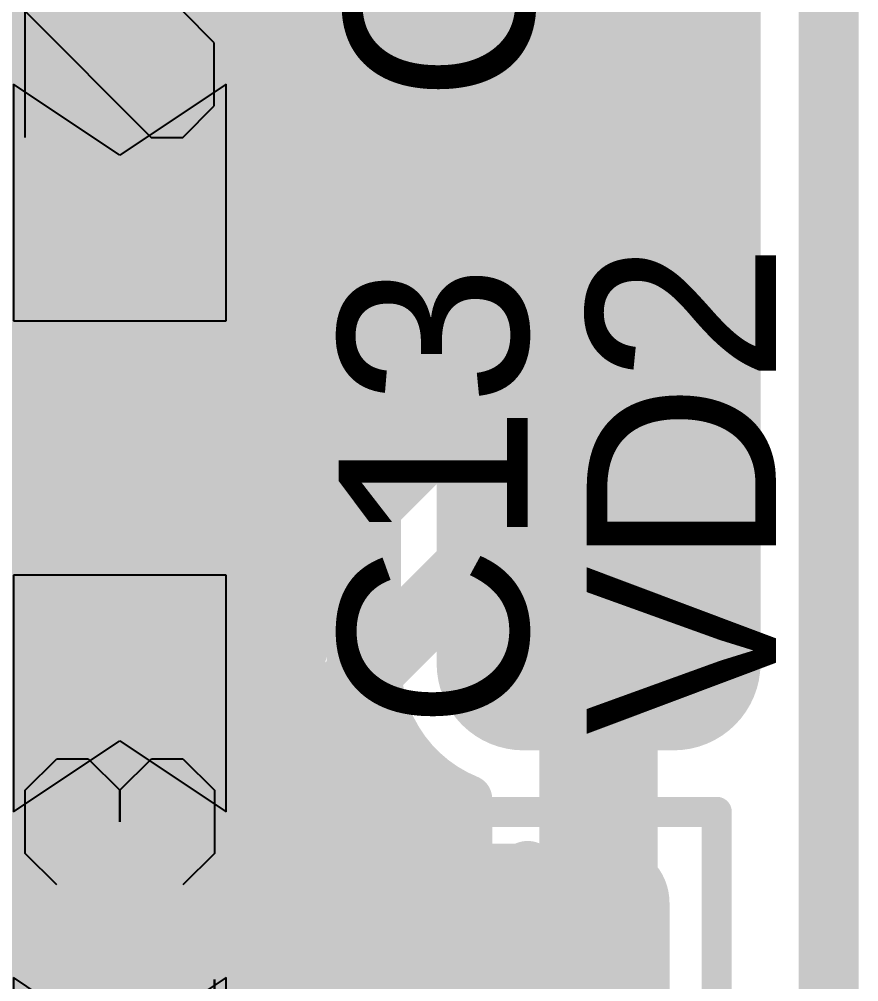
# Model space of a CAD drawing. Header units: millimetres. Extents: x 102.9 to 127.1, y 44.5 to 70.5.
# Drawn here: x 123.55 to 127.1, y 51.232 to 55.3 of the extents above; entities that cross this region are included whole.
import ezdxf

# ---------------------------------------------------------------- set-up
doc = ezdxf.new("R2010")
doc.units = ezdxf.units.MM
for name, color, linetype in [('BottomLayer', 5, 'Continuous'), ('BottomOverlay', 54, 'Continuous'), ('BottomPaste', 16, 'Continuous'), ('BottomSolder', 6, 'Continuous'), ('KeepOutLayer', 6, 'Continuous'), ('Mechanical3', 76, 'Continuous'), ('TopLayer', 1, 'Continuous'), ('TopOverlay', 2, 'Continuous'), ('TopPaste', 8, 'Continuous'), ('TopSolder', 216, 'Continuous')]:
    doc.layers.add(name, color=color, linetype=linetype)

# ---------------------------------------------------------------- blocks, each defined once
blk = doc.blocks.new('3034_TR_B_12')
at = {"layer": 'BottomLayer', "const_width": 0.3175}
for points in [[(-11.47625086, 2.1225002, 1), (-11.15875086, 2.1225002, 1)], [(-10.84125086, 2.1225002, 1), (-10.52375086, 2.1225002, 1)]]:
    blk.add_lwpolyline(points, format="xyb", close=True, dxfattribs=at)
at = {"layer": 'BottomLayer'}
for points in [[(-11.31750086, -2.6399998), (-10.68250086, -2.6399998), (-11.31750086, 2.4400002), (-10.68250086, 2.4400002)], [(-11.63500086, -2.3224998), (-10.36500086, -2.3224998), (-11.63500086, 2.1225002), (-10.36500086, 2.1225002)]]:
    blk.add_solid(points, dxfattribs=at)
at = {"layer": 'BottomOverlay'}
for points, const_width in [([(10.00000032, -0.0999998, 1), (-10.00000032, -0.0999998, 1)], 0.1999996), ([(-10.76350146, 2.99999908, 1), (-10.63650146, 2.99999908, 1)], 0.127), ([(-10.05000022, -0.0999998, 1), (-9.950000419999999, -0.0999998, 1)], 0.0999998)]:
    blk.add_lwpolyline(points, format="xyb", close=True, dxfattribs=dict(at, const_width=const_width))
at = {"layer": 'BottomOverlay', "const_width": 0.254}
blk.add_lwpolyline([(-10.70000146, 5.00000016), (-10.70000146, 2.99999908)], dxfattribs=at)
at = {"layer": 'BottomPaste', "const_width": 0.3175}
for points in [[(-11.47625086, 2.1225002, 1), (-11.15875086, 2.1225002, 1)], [(-10.84125086, 2.1225002, 1), (-10.52375086, 2.1225002, 1)]]:
    blk.add_lwpolyline(points, format="xyb", close=True, dxfattribs=at)
at = {"layer": 'BottomPaste'}
for points in [[(-11.31750086, -2.6399998), (-10.68250086, -2.6399998), (-11.31750086, 2.4400002), (-10.68250086, 2.4400002)], [(-11.63500086, -2.3224998), (-10.36500086, -2.3224998), (-11.63500086, 2.1225002), (-10.36500086, 2.1225002)]]:
    blk.add_solid(points, dxfattribs=at)
at = {"layer": 'BottomSolder', "const_width": 0.3674999}
for points in [[(-11.50124954, 2.1225002, 1), (-11.13375218, 2.1225002, 1)], [(-10.86624954, 2.1225002, 1), (-10.49875218, 2.1225002, 1)]]:
    blk.add_lwpolyline(points, format="xyb", close=True, dxfattribs=at)
at = {"layer": 'BottomSolder'}
for points in [[(-11.31750086, -2.6899997), (-10.68250086, -2.6899997), (-11.31750086, 2.4900001), (-10.68250086, 2.4900001)], [(-11.68500076, -2.3224998), (-10.31500096, -2.3224998), (-11.68500076, 2.1225002), (-10.31500096, 2.1225002)]]:
    blk.add_solid(points, dxfattribs=at)
blk = doc.blocks.new('SOD323_14')
at = {"layer": 'TopLayer', "const_width": 0.1999996}
for points in [[(-1.3159994, 0.2499995, 1), (-1.1159998, 0.2499995, 1)], [(-0.9160001999999999, 0.2499995, 1), (-0.7160005999999999, 0.2499995, 1)], [(0.7160005999999999, 0.2499995, 1), (0.9160001999999999, 0.2499995, 1)], [(1.1159998, 0.2499995, 1), (1.3159994, 0.2499995, 1)], [(-1.3159994, -0.2499995, 1), (-1.1159998, -0.2499995, 1)], [(-0.9160001999999999, -0.2499995, 1), (-0.7160005999999999, -0.2499995, 1)], [(0.7160005999999999, -0.2499995, 1), (0.9160001999999999, -0.2499995, 1)], [(1.1159998, -0.2499995, 1), (1.3159994, -0.2499995, 1)]]:
    blk.add_lwpolyline(points, format="xyb", close=True, dxfattribs=at)
at = {"layer": 'TopLayer'}
for points in [[(-1.2159996, -0.4499991), (-0.8160004, -0.4499991), (-1.2159996, 0.4499991), (-0.8160004, 0.4499991)], [(0.8160004, -0.4499991), (1.2159996, -0.4499991), (0.8160004, 0.4499991), (1.2159996, 0.4499991)], [(-1.4159992, -0.2499995), (-0.6160007999999999, -0.2499995), (-1.4159992, 0.2499995), (-0.6160007999999999, 0.2499995)], [(0.6160007999999999, -0.2499995), (1.4159992, -0.2499995), (0.6160007999999999, 0.2499995), (1.4159992, 0.2499995)]]:
    blk.add_solid(points, dxfattribs=at)
at = {"layer": 'TopOverlay', "const_width": 0.127}
for points in [[(-1.59999934, -0.7000011399999999), (-1.59999934, 0.7000011399999999)], [(-0.8000009399999999, 0.7000011399999999), (-1.59999934, 0.7000011399999999)], [(1.49999954, 0.7000011399999999), (0.5999987999999999, 0.7000011399999999)], [(1.59999934, 0.5999987999999999), (1.49999954, 0.7000011399999999)], [(1.59999934, -0.5999987999999999), (1.59999934, 0.5999987999999999)], [(1.49999954, -0.7000011399999999), (1.59999934, -0.5999987999999999)], [(-0.8000009399999999, -0.7000011399999999), (-1.59999934, -0.7000011399999999)], [(1.49999954, -0.7000011399999999), (0.5999987999999999, -0.7000011399999999)]]:
    blk.add_lwpolyline(points, dxfattribs=at)
at = {"layer": 'TopOverlay', "const_width": 0.0635}
for points in [[(-1.63174934, 0.7000011399999999, 1), (-1.56824934, 0.7000011399999999, 1)], [(-1.63174934, 0.7000011399999999, 1), (-1.56824934, 0.7000011399999999, 1)], [(-0.8317509399999999, 0.7000011399999999, 1), (-0.76825094, 0.7000011399999999, 1)], [(0.5682488, 0.7000011399999999, 1), (0.6317487999999999, 0.7000011399999999, 1)], [(1.46824954, 0.7000011399999999, 1), (1.53174954, 0.7000011399999999, 1)], [(1.46824954, 0.7000011399999999, 1), (1.53174954, 0.7000011399999999, 1)], [(1.56824934, 0.5999987999999999, 1), (1.63174934, 0.5999987999999999, 1)], [(1.56824934, 0.5999987999999999, 1), (1.63174934, 0.5999987999999999, 1)], [(1.56824934, -0.5999987999999999, 1), (1.63174934, -0.5999987999999999, 1)], [(1.56824934, -0.5999987999999999, 1), (1.63174934, -0.5999987999999999, 1)], [(-1.63174934, -0.7000011399999999, 1), (-1.56824934, -0.7000011399999999, 1)], [(-1.63174934, -0.7000011399999999, 1), (-1.56824934, -0.7000011399999999, 1)], [(-0.8317509399999999, -0.7000011399999999, 1), (-0.76825094, -0.7000011399999999, 1)], [(0.5682488, -0.7000011399999999, 1), (0.6317487999999999, -0.7000011399999999, 1)], [(1.46824954, -0.7000011399999999, 1), (1.53174954, -0.7000011399999999, 1)], [(1.46824954, -0.7000011399999999, 1), (1.53174954, -0.7000011399999999, 1)]]:
    blk.add_lwpolyline(points, format="xyb", close=True, dxfattribs=at)
at = {"layer": 'TopOverlay'}
blk.add_solid([(1.74999142, -0.73700894), (2.00399142, -0.73700894), (1.74999142, 0.72498966), (2.00399142, 0.72498966)], dxfattribs=at)
at = {"layer": 'TopPaste', "const_width": 0.1999996}
for points in [[(-1.3159994, 0.2499995, 1), (-1.1159998, 0.2499995, 1)], [(-0.9160001999999999, 0.2499995, 1), (-0.7160005999999999, 0.2499995, 1)], [(0.7160005999999999, 0.2499995, 1), (0.9160001999999999, 0.2499995, 1)], [(1.1159998, 0.2499995, 1), (1.3159994, 0.2499995, 1)], [(-1.3159994, -0.2499995, 1), (-1.1159998, -0.2499995, 1)], [(-0.9160001999999999, -0.2499995, 1), (-0.7160005999999999, -0.2499995, 1)], [(0.7160005999999999, -0.2499995, 1), (0.9160001999999999, -0.2499995, 1)], [(1.1159998, -0.2499995, 1), (1.3159994, -0.2499995, 1)]]:
    blk.add_lwpolyline(points, format="xyb", close=True, dxfattribs=at)
at = {"layer": 'TopPaste'}
for points in [[(-1.2159996, -0.4499991), (-0.8160004, -0.4499991), (-1.2159996, 0.4499991), (-0.8160004, 0.4499991)], [(0.8160004, -0.4499991), (1.2159996, -0.4499991), (0.8160004, 0.4499991), (1.2159996, 0.4499991)], [(-1.4159992, -0.2499995), (-0.6160007999999999, -0.2499995), (-1.4159992, 0.2499995), (-0.6160007999999999, 0.2499995)], [(0.6160007999999999, -0.2499995), (1.4159992, -0.2499995), (0.6160007999999999, 0.2499995), (1.4159992, 0.2499995)]]:
    blk.add_solid(points, dxfattribs=at)
at = {"layer": 'TopSolder', "const_width": 0.2499995}
for points in [[(-1.34099808, 0.2499995, 1), (-1.09100112, 0.2499995, 1)], [(-0.94099888, 0.2499995, 1), (-0.69100192, 0.2499995, 1)], [(0.69100192, 0.2499995, 1), (0.94099888, 0.2499995, 1)], [(1.09100112, 0.2499995, 1), (1.34099808, 0.2499995, 1)], [(-1.34099808, -0.2499995, 1), (-1.09100112, -0.2499995, 1)], [(-0.94099888, -0.2499995, 1), (-0.69100192, -0.2499995, 1)], [(0.69100192, -0.2499995, 1), (0.94099888, -0.2499995, 1)], [(1.09100112, -0.2499995, 1), (1.34099808, -0.2499995, 1)]]:
    blk.add_lwpolyline(points, format="xyb", close=True, dxfattribs=at)
at = {"layer": 'TopSolder'}
for points in [[(-1.2159996, -0.499999), (-0.8160004, -0.499999), (-1.2159996, 0.499999), (-0.8160004, 0.499999)], [(0.8160004, -0.499999), (1.2159996, -0.499999), (0.8160004, 0.499999), (1.2159996, 0.499999)], [(-1.4659991, -0.2499995), (-0.5660009, -0.2499995), (-1.4659991, 0.2499995), (-0.5660009, 0.2499995)], [(0.5660009, -0.2499995), (1.4659991, -0.2499995), (0.5660009, 0.2499995), (1.4659991, 0.2499995)]]:
    blk.add_solid(points, dxfattribs=at)
blk = doc.blocks.new('CC0603_33')
at = {"layer": 'Mechanical3'}
for p, q in [((-1.29170938, 0.39974266), (-1.42500096, 0.2664536199999999)), ((-1.02512876, 0.39974266), (-1.29170938, 0.39974266)), ((-0.8918397199999999, 0.2664536199999999), (-1.02512876, 0.39974266)), ((-0.4919675199999999, 0.39974266), (-0.6252591, 0.2664536199999999)), ((-0.4919675199999999, -0.3999992), (-0.4919675199999999, 0.39974266)), ((0.04119372, 0.2664536199999999), (0.1744853, 0.39974266)), ((0.1744853, 0.39974266), (0.4410659199999999, 0.39974266)), ((0.4410659199999999, 0.39974266), (0.57435496, 0.2664536199999999)), ((-1.42500096, 0.2664536199999999), (-1.42500096, -0.26670762)), ((0.57435496, 0.2664536199999999), (0.57435496, 0.13316204)), ((0.57435496, 0.13316204), (0.4410659199999999, -0.000127)), ((0.4410659199999999, -0.000127), (0.30777434, -0.000127)), ((0.30777434, -0.000127), (0.4410659199999999, -0.000127)), ((0.4410659199999999, -0.000127), (0.57435496, -0.13341858)), ((0.57435496, -0.13341858), (0.57435496, -0.26670762)), ((-1.42500096, -0.26670762), (-1.29170938, -0.3999992)), ((-1.02512876, -0.3999992), (-0.8918397199999999, -0.26670762)), ((0.1744853, -0.3999992), (0.04119372, -0.26670762)), ((0.57435496, -0.26670762), (0.4410659199999999, -0.3999992)), ((-1.29170938, -0.3999992), (-1.02512876, -0.3999992)), ((-0.6252591, -0.3999992), (-0.35867848, -0.3999992)), ((-0.35867848, -0.3999992), (-0.4919675199999999, -0.3999992)), ((0.4410659199999999, -0.3999992), (0.1744853, -0.3999992))]:
    blk.add_line(p, q, dxfattribs=at)
at = {"layer": 'TopLayer'}
for points in [[(-1.34999984, -0.4499991), (-0.35000184, -0.4499991), (-1.34999984, 0.4499991), (-0.35000184, 0.4499991)], [(1.3499973, 0.4499991), (0.3499993, 0.4499991), (1.3499973, -0.4499991), (0.3499993, -0.4499991)]]:
    blk.add_solid(points, dxfattribs=at)
at = {"layer": 'TopOverlay', "const_width": 0.17800066}
for points in [[(-1.5329408, -0.64693038, -0.2011811506940103), (-1.5318105, 0.6496304)], [(1.53360882, 0.6496304, -0.2011811506940102), (1.53473912, -0.64693038)]]:
    blk.add_lwpolyline(points, format="xyb", dxfattribs=at)
at = {"layer": 'TopOverlay', "const_width": 0.08899906}
for points in [[(-1.5763113, 0.6496304, 1), (-1.4873097, 0.6496304, 1)], [(-1.56950156, 0.65000124, 1), (-1.48049996, 0.65000124, 1)], [(1.48049742, 0.65000124, 1), (1.56949902, 0.65000124, 1)], [(1.48910802, 0.6496304, 1), (1.57810962, 0.6496304, 1)], [(-1.5774416, -0.64693038, 1), (-1.48844, -0.64693038, 1)], [(-1.56760164, -0.6476999999999999, 1), (-1.47860004, -0.6476999999999999, 1)], [(1.48039836, -0.6476999999999999, 1), (1.56939996, -0.6476999999999999, 1)], [(1.49023832, -0.64693038, 1), (1.57923992, -0.64693038, 1)]]:
    blk.add_lwpolyline(points, format="xyb", close=True, dxfattribs=at)
at = {"layer": 'TopOverlay', "const_width": 0.17800066}
for points in [[(-1.52500076, 0.65000124), (1.52499822, 0.65000124)], [(-1.52310084, -0.6476999999999999), (1.52489916, -0.6476999999999999)]]:
    blk.add_lwpolyline(points, dxfattribs=at)
at = {"layer": 'TopPaste'}
for p, q in [((-1.34999984, 0.4499991), (-1.34999984, -0.4499991)), ((-0.35000184, 0.4499991), (-1.34999984, 0.4499991)), ((-0.65000124, 0), (-0.35000184, 0.4499991)), ((1.3499973, 0.4499991), (0.3499993, 0.4499991)), ((0.3499993, 0.4499991), (0.6499986999999999, 0)), ((1.3499973, -0.4499991), (1.3499973, 0.4499991)), ((-0.35000184, -0.4499991), (-0.65000124, 0)), ((0.6499986999999999, 0), (0.3499993, -0.4499991)), ((-1.34999984, -0.4499991), (-0.35000184, -0.4499991)), ((0.3499993, -0.4499991), (1.3499973, -0.4499991))]:
    blk.add_line(p, q, dxfattribs=at)
at = {"layer": 'TopSolder'}
for points in [[(-1.39999974, -0.499999), (-0.30000194, -0.499999), (-1.39999974, 0.499999), (-0.30000194, 0.499999)], [(1.3999972, 0.499999), (0.2999994, 0.499999), (1.3999972, -0.499999), (0.2999994, -0.499999)]]:
    blk.add_solid(points, dxfattribs=at)
blk = doc.blocks.new('CC0603_34')
at = {"layer": 'Mechanical3'}
for p, q in [((-1.29170938, 0.39974266), (-1.42500096, 0.2664536199999999)), ((-1.02512876, 0.39974266), (-1.29170938, 0.39974266)), ((-0.8918397199999999, 0.2664536199999999), (-1.02512876, 0.39974266)), ((-0.4919675199999999, 0.39974266), (-0.6252591, 0.2664536199999999)), ((-0.4919675199999999, -0.3999992), (-0.4919675199999999, 0.39974266)), ((0.1744853, 0.39974266), (0.04119372, 0.2664536199999999)), ((0.4410659199999999, 0.39974266), (0.1744853, 0.39974266)), ((0.57435496, 0.2664536199999999), (0.4410659199999999, 0.39974266)), ((-1.42500096, 0.2664536199999999), (-1.42500096, -0.26670762)), ((0.57435496, 0.13316204), (0.57435496, 0.2664536199999999)), ((0.04119372, -0.3999992), (0.57435496, 0.13316204)), ((-1.42500096, -0.26670762), (-1.29170938, -0.3999992)), ((-1.02512876, -0.3999992), (-0.8918397199999999, -0.26670762)), ((-1.29170938, -0.3999992), (-1.02512876, -0.3999992)), ((-0.6252591, -0.3999992), (-0.35867848, -0.3999992)), ((-0.35867848, -0.3999992), (-0.4919675199999999, -0.3999992)), ((0.57435496, -0.3999992), (0.04119372, -0.3999992))]:
    blk.add_line(p, q, dxfattribs=at)
at = {"layer": 'TopLayer'}
for points in [[(-1.34999984, -0.4499991), (-0.35000184, -0.4499991), (-1.34999984, 0.4499991), (-0.35000184, 0.4499991)], [(1.3499973, 0.4499991), (0.3499993, 0.4499991), (1.3499973, -0.4499991), (0.3499993, -0.4499991)]]:
    blk.add_solid(points, dxfattribs=at)
at = {"layer": 'TopOverlay', "const_width": 0.17800066}
for points in [[(-1.5329408, -0.64693038, -0.2011811506940102), (-1.5318105, 0.6496304)], [(1.53360882, 0.6496304, -0.2011811506940102), (1.53473912, -0.64693038)]]:
    blk.add_lwpolyline(points, format="xyb", dxfattribs=at)
at = {"layer": 'TopOverlay', "const_width": 0.08899906}
for points in [[(-1.5763113, 0.6496304, 1), (-1.4873097, 0.6496304, 1)], [(-1.56950156, 0.65000124, 1), (-1.48049996, 0.65000124, 1)], [(1.48049742, 0.65000124, 1), (1.56949902, 0.65000124, 1)], [(1.48910802, 0.6496304, 1), (1.57810962, 0.6496304, 1)], [(-1.5774416, -0.64693038, 1), (-1.48844, -0.64693038, 1)], [(-1.56760164, -0.6476999999999999, 1), (-1.47860004, -0.6476999999999999, 1)], [(1.48039836, -0.6476999999999999, 1), (1.56939996, -0.6476999999999999, 1)], [(1.49023832, -0.64693038, 1), (1.57923992, -0.64693038, 1)]]:
    blk.add_lwpolyline(points, format="xyb", close=True, dxfattribs=at)
at = {"layer": 'TopOverlay', "const_width": 0.17800066}
for points in [[(1.52499822, 0.65000124), (-1.52500076, 0.65000124)], [(1.52489916, -0.6476999999999999), (-1.52310084, -0.6476999999999999)]]:
    blk.add_lwpolyline(points, dxfattribs=at)
at = {"layer": 'TopPaste'}
for p, q in [((-1.34999984, 0.4499991), (-1.34999984, -0.4499991)), ((-0.35000184, 0.4499991), (-1.34999984, 0.4499991)), ((-0.65000124, 0), (-0.35000184, 0.4499991)), ((1.3499973, 0.4499991), (0.3499993, 0.4499991)), ((0.3499993, 0.4499991), (0.6499986999999999, 0)), ((1.3499973, -0.4499991), (1.3499973, 0.4499991)), ((-0.35000184, -0.4499991), (-0.65000124, 0)), ((0.6499986999999999, 0), (0.3499993, -0.4499991)), ((-1.34999984, -0.4499991), (-0.35000184, -0.4499991)), ((0.3499993, -0.4499991), (1.3499973, -0.4499991))]:
    blk.add_line(p, q, dxfattribs=at)
at = {"layer": 'TopSolder'}
for points in [[(-1.39999974, -0.499999), (-0.30000194, -0.499999), (-1.39999974, 0.499999), (-0.30000194, 0.499999)], [(1.3999972, 0.499999), (0.2999994, 0.499999), (1.3999972, -0.499999), (0.2999994, -0.499999)]]:
    blk.add_solid(points, dxfattribs=at)

msp = doc.modelspace()

# ---------------------------------------------------------------- linework, layer by layer
at = {"layer": 'BottomLayer'}
for points, const_width in [([(124.54999982, 49.84999936), (124.54999982, 57.34068288)], 0.1999996), ([(124.94999902, 49.84999936), (124.94999902, 57.34068288)], 0.1999996), ([(124.15000062, 50.2500011), (124.15000062, 57.17499867999999)], 0.1999996), ([(125.0650026, 52.57749962), (125.0650026, 57.02249962)], 0.1999996), ([(123.75000142, 50.46420945999999), (123.75000142, 57.00931447999999)], 0.1999996), ([(124.94999902, 55.3998892), (125.0650026, 55.3998892)], 0.1999996), ([(124.94999902, 55.19988959999999), (125.0650026, 55.19988959999999)], 0.1999996), ([(124.94999902, 54.99989), (125.0650026, 54.99989)], 0.1999996), ([(125.99999946, 54.79999708), (126.000002, 54.79999961999999)], 0.499999), ([(125.99999946, 50.72500142), (125.99999946, 54.79999708)], 0.499999), ([(124.94999902, 54.7998904), (125.0650026, 54.7998904)], 0.1999996), ([(124.94999902, 54.59989079999999), (125.0650026, 54.59989079999999)], 0.1999996), ([(124.94999902, 54.3998912), (125.0650026, 54.3998912)], 0.1999996), ([(124.94999902, 54.19989159999999), (125.0650026, 54.19989159999999)], 0.1999996), ([(124.94999902, 53.999892), (125.0650026, 53.999892)], 0.1999996), ([(124.94999902, 53.7998924), (125.0650026, 53.7998924)], 0.1999996), ([(124.94999902, 53.59989279999999), (125.0650026, 53.59989279999999)], 0.1999996), ([(124.94999902, 53.3998932), (125.0650026, 53.3998932)], 0.1999996), ([(124.94999902, 53.1998936), (125.0650026, 53.1998936)], 0.1999996), ([(124.94999902, 52.99989399999999), (125.0650026, 52.99989399999999)], 0.1999996), ([(124.94999902, 52.7998944), (125.0650026, 52.7998944)], 0.1999996), ([(124.94999902, 52.59989479999999), (125.0650026, 52.59989479999999)], 0.1999996), ([(124.94999902, 52.3998952), (125.09109602, 52.3998952)], 0.1999996), ([(124.94999902, 52.1998956), (125.19391268, 52.1998956)], 0.1999996), ([(124.94999902, 51.99989599999999), (125.45000056, 51.99989599999999)], 0.1999996), ([(125.45000056, 51.13122108), (125.45000056, 52.00544335999999)], 0.1999996), ([(124.94999902, 51.79989639999999), (125.45000056, 51.79989639999999)], 0.1999996), ([(124.94999902, 51.5998968), (125.45000056, 51.5998968)], 0.1999996), ([(124.94999902, 51.3998972), (125.45000056, 51.3998972)], 0.1999996), ([(124.94999902, 51.1998976), (125.45000056, 51.1998976)], 0.1999996)]:
    msp.add_lwpolyline(points, dxfattribs=dict(at, const_width=const_width))
for points, const_width in [([(124.89999912, 55.3998892, 1), (124.99999892, 55.3998892, 1)], 0.0999998), ([(125.0150027, 55.3998892, 1), (125.1150025, 55.3998892, 1)], 0.0999998), ([(124.89999912, 55.19988959999999, 1), (124.99999892, 55.19988959999999, 1)], 0.0999998), ([(125.0150027, 55.19988959999999, 1), (125.1150025, 55.19988959999999, 1)], 0.0999998), ([(124.89999912, 54.99989, 1), (124.99999892, 54.99989, 1)], 0.0999998), ([(125.0150027, 54.99989, 1), (125.1150025, 54.99989, 1)], 0.0999998), ([(125.87500098, 54.79999708, 1), (126.12499794, 54.79999708, 1)], 0.2499995), ([(125.87500098, 54.79999708, 1), (126.12499794, 54.79999708, 1)], 0.2499995), ([(125.87500352, 54.79999961999999, 1), (126.12500048, 54.79999961999999, 1)], 0.2499995), ([(124.89999912, 54.7998904, 1), (124.99999892, 54.7998904, 1)], 0.0999998), ([(125.0150027, 54.7998904, 1), (125.1150025, 54.7998904, 1)], 0.0999998), ([(124.89999912, 54.59989079999999, 1), (124.99999892, 54.59989079999999, 1)], 0.0999998), ([(125.0150027, 54.59989079999999, 1), (125.1150025, 54.59989079999999, 1)], 0.0999998), ([(124.89999912, 54.3998912, 1), (124.99999892, 54.3998912, 1)], 0.0999998), ([(125.0150027, 54.3998912, 1), (125.1150025, 54.3998912, 1)], 0.0999998), ([(124.89999912, 54.19989159999999, 1), (124.99999892, 54.19989159999999, 1)], 0.0999998), ([(125.0150027, 54.19989159999999, 1), (125.1150025, 54.19989159999999, 1)], 0.0999998), ([(124.89999912, 53.999892, 1), (124.99999892, 53.999892, 1)], 0.0999998), ([(125.0150027, 53.999892, 1), (125.1150025, 53.999892, 1)], 0.0999998), ([(124.89999912, 53.7998924, 1), (124.99999892, 53.7998924, 1)], 0.0999998), ([(125.0150027, 53.7998924, 1), (125.1150025, 53.7998924, 1)], 0.0999998), ([(124.89999912, 53.59989279999999, 1), (124.99999892, 53.59989279999999, 1)], 0.0999998), ([(125.0150027, 53.59989279999999, 1), (125.1150025, 53.59989279999999, 1)], 0.0999998), ([(124.89999912, 53.3998932, 1), (124.99999892, 53.3998932, 1)], 0.0999998), ([(125.0150027, 53.3998932, 1), (125.1150025, 53.3998932, 1)], 0.0999998), ([(124.89999912, 53.1998936, 1), (124.99999892, 53.1998936, 1)], 0.0999998), ([(125.0150027, 53.1998936, 1), (125.1150025, 53.1998936, 1)], 0.0999998), ([(124.89999912, 52.99989399999999, 1), (124.99999892, 52.99989399999999, 1)], 0.0999998), ([(125.0150027, 52.99989399999999, 1), (125.1150025, 52.99989399999999, 1)], 0.0999998), ([(124.89999912, 52.7998944, 1), (124.99999892, 52.7998944, 1)], 0.0999998), ([(125.0150027, 52.7998944, 1), (125.1150025, 52.7998944, 1)], 0.0999998), ([(124.89999912, 52.59989479999999, 1), (124.99999892, 52.59989479999999, 1)], 0.0999998), ([(125.0150027, 52.59989479999999, 1), (125.1150025, 52.59989479999999, 1)], 0.0999998), ([(125.0150027, 52.57749962, 1), (125.1150025, 52.57749962, 1)], 0.0999998), ([(125.0150027, 52.57749962, 1), (125.1150025, 52.57749962, 1)], 0.0999998), ([(124.89999912, 52.3998952, 1), (124.99999892, 52.3998952, 1)], 0.0999998), ([(125.04109612, 52.3998952, 1), (125.14109592, 52.3998952, 1)], 0.0999998), ([(124.89999912, 52.1998956, 1), (124.99999892, 52.1998956, 1)], 0.0999998), ([(125.14391278, 52.1998956, 1), (125.24391258, 52.1998956, 1)], 0.0999998), ([(124.89999912, 51.99989599999999, 1), (124.99999892, 51.99989599999999, 1)], 0.0999998), ([(125.40000066, 52.00544335999999, 1), (125.50000046, 52.00544335999999, 1)], 0.0999998), ([(125.40000066, 52.00544335999999, 1), (125.50000046, 52.00544335999999, 1)], 0.0999998), ([(125.40000066, 51.99989599999999, 1), (125.50000046, 51.99989599999999, 1)], 0.0999998), ([(124.89999912, 51.79989639999999, 1), (124.99999892, 51.79989639999999, 1)], 0.0999998), ([(125.40000066, 51.79989639999999, 1), (125.50000046, 51.79989639999999, 1)], 0.0999998), ([(124.89999912, 51.5998968, 1), (124.99999892, 51.5998968, 1)], 0.0999998), ([(125.40000066, 51.5998968, 1), (125.50000046, 51.5998968, 1)], 0.0999998), ([(124.89999912, 51.3998972, 1), (124.99999892, 51.3998972, 1)], 0.0999998), ([(125.40000066, 51.3998972, 1), (125.50000046, 51.3998972, 1)], 0.0999998), ([(124.89999912, 51.1998976, 1), (124.99999892, 51.1998976, 1)], 0.0999998), ([(125.40000066, 51.1998976, 1), (125.50000046, 51.1998976, 1)], 0.0999998)]:
    msp.add_lwpolyline(points, format="xyb", close=True, dxfattribs=dict(at, const_width=const_width))
at = {"layer": 'BottomLayer', "const_width": 0.1999996}
msp.add_lwpolyline([(125.45000056, 52.00544335999999, -0.3051661218727051), (125.0650026, 52.57749962)], format="xyb", dxfattribs=at)
at = {"layer": 'BottomOverlay'}
for points, const_width in [([(121.47499962, 54.79999961999999, 1), (108.47500022, 54.79999961999999, 1)], 6.899998899999999), ([(119.74999926, 54.79999961999999, 1), (123.19999998, 54.79999961999999, 1)], 3.44999818)]:
    msp.add_lwpolyline(points, format="xyb", close=True, dxfattribs=dict(at, const_width=const_width))
at = {"layer": 'KeepOutLayer', "const_width": 0.254}
msp.add_lwpolyline([(126.97343668, 47.36992304), (126.97343668, 64.0999988)], dxfattribs=at)
at = {"layer": 'TopLayer'}
for points, const_width in [([(125.72499874, 53.25000018), (125.72499874, 58.04999819999999)], 0.2999994), ([(125.27499964, 53.43639808), (125.27499964, 56.97727492)], 0.1999996), ([(122.95000302, 55.3998892), (125.27499964, 55.3998892)], 0.1999996), ([(123.22499866, 55.32500238), (124.72500074, 55.32500238)], 0.1999996), ([(124.72500074, 53.7250005), (124.72500074, 55.32500238)], 0.1999996), ([(123.9749997, 54.52500144), (123.9749997, 55.22500004)], 0.1999996), ([(124.72500074, 55.19988959999999), (125.27499964, 55.19988959999999)], 0.1999996), ([(124.72500074, 54.99989), (125.27499964, 54.99989)], 0.1999996), ([(124.72500074, 54.7998904), (125.27499964, 54.7998904)], 0.1999996), ([(124.72500074, 54.59989079999999), (125.27499964, 54.59989079999999)], 0.1999996), ([(123.325001, 54.52500144), (123.9749997, 54.52500144)], 0.1999996), ([(123.9749997, 54.52500144), (124.6249984, 54.52500144)], 0.1999996), ([(123.9749997, 53.82500284), (123.9749997, 54.52500144)], 0.1999996), ([(124.72500074, 54.3998912), (125.27499964, 54.3998912)], 0.1999996), ([(124.72500074, 54.19989159999999), (125.27499964, 54.19989159999999)], 0.1999996), ([(124.72500074, 53.999892), (125.27499964, 53.999892)], 0.1999996), ([(124.72500074, 53.7998924), (125.27499964, 53.7998924)], 0.1999996), ([(123.22499866, 53.7250005), (124.72500074, 53.7250005)], 0.1999996), ([(119.16726484, 53.59989279999999), (125.27499964, 53.59989279999999)], 0.1999996), ([(124.72500074, 52.88639918000001), (125.27499964, 53.43639808)], 0.1999996), ([(119.36726444, 53.3998932), (125.23849476, 53.3998932)], 0.1999996), ([(124.84999922, 52.37500065999999), (125.72499874, 53.25000018)], 0.2999994), ([(123.22499866, 53.25000018), (124.72500074, 53.25000018)], 0.1999996), ([(124.72500074, 52.88639918000001), (124.72500074, 53.25000018)], 0.1999996), ([(124.72500074, 53.1998936), (125.03849516, 53.1998936)], 0.1999996), ([(123.9749997, 52.44999924), (123.9749997, 53.14999784)], 0.1999996), ([(124.72500074, 52.99989399999999), (124.83849556, 52.99989399999999)], 0.1999996), ([(123.325001, 52.44999924), (123.9749997, 52.44999924)], 0.1999996), ([(123.9749997, 51.75000064), (123.9749997, 52.44999924)], 0.1999996), ([(124.84999922, 48.27500123999999), (124.84999922, 52.37500065999999)], 0.2999994), ([(123.22499866, 51.6499983), (124.40000012, 51.6499983)], 0.1999996), ([(124.40000012, 51.55000104000001), (124.40000012, 51.6499983)], 0.1999996), ([(122.95000302, 51.5998968), (124.40000012, 51.5998968)], 0.1999996), ([(123.22499866, 51.55000104000001), (124.40000012, 51.55000104000001)], 0.1999996), ([(125.79999986, 50.52500182), (125.79999986, 51.3660009)], 0.499999)]:
    msp.add_lwpolyline(points, dxfattribs=dict(at, const_width=const_width))
for points, const_width in [([(125.22499974, 55.3998892, 1), (125.32499954, 55.3998892, 1)], 0.0999998), ([(124.67500084, 55.32500238, 1), (124.77500064, 55.32500238, 1)], 0.0999998), ([(124.67500084, 55.32500238, 1), (124.77500064, 55.32500238, 1)], 0.0999998), ([(123.9249998, 55.22500004, 1), (124.0249996, 55.22500004, 1)], 0.0999998), ([(124.67500084, 55.19988959999999, 1), (124.77500064, 55.19988959999999, 1)], 0.0999998), ([(125.22499974, 55.19988959999999, 1), (125.32499954, 55.19988959999999, 1)], 0.0999998), ([(124.67500084, 54.99989, 1), (124.77500064, 54.99989, 1)], 0.0999998), ([(125.22499974, 54.99989, 1), (125.32499954, 54.99989, 1)], 0.0999998), ([(124.67500084, 54.7998904, 1), (124.77500064, 54.7998904, 1)], 0.0999998), ([(125.22499974, 54.7998904, 1), (125.32499954, 54.7998904, 1)], 0.0999998), ([(124.67500084, 54.59989079999999, 1), (124.77500064, 54.59989079999999, 1)], 0.0999998), ([(125.22499974, 54.59989079999999, 1), (125.32499954, 54.59989079999999, 1)], 0.0999998), ([(123.9249998, 54.52500144, 1), (124.0249996, 54.52500144, 1)], 0.0999998), ([(123.9249998, 54.52500144, 1), (124.0249996, 54.52500144, 1)], 0.0999998), ([(123.9249998, 54.52500144, 1), (124.0249996, 54.52500144, 1)], 0.0999998), ([(123.9249998, 54.52500144, 1), (124.0249996, 54.52500144, 1)], 0.0999998), ([(124.5749985, 54.52500144, 1), (124.6749983, 54.52500144, 1)], 0.0999998), ([(124.67500084, 54.3998912, 1), (124.77500064, 54.3998912, 1)], 0.0999998), ([(125.22499974, 54.3998912, 1), (125.32499954, 54.3998912, 1)], 0.0999998), ([(124.67500084, 54.19989159999999, 1), (124.77500064, 54.19989159999999, 1)], 0.0999998), ([(125.22499974, 54.19989159999999, 1), (125.32499954, 54.19989159999999, 1)], 0.0999998), ([(124.67500084, 53.999892, 1), (124.77500064, 53.999892, 1)], 0.0999998), ([(125.22499974, 53.999892, 1), (125.32499954, 53.999892, 1)], 0.0999998), ([(123.9249998, 53.82500284, 1), (124.0249996, 53.82500284, 1)], 0.0999998), ([(124.67500084, 53.7998924, 1), (124.77500064, 53.7998924, 1)], 0.0999998), ([(125.22499974, 53.7998924, 1), (125.32499954, 53.7998924, 1)], 0.0999998), ([(124.67500084, 53.7250005, 1), (124.77500064, 53.7250005, 1)], 0.0999998), ([(124.67500084, 53.7250005, 1), (124.77500064, 53.7250005, 1)], 0.0999998), ([(125.22499974, 53.59989279999999, 1), (125.32499954, 53.59989279999999, 1)], 0.0999998), ([(125.22499974, 53.43639808, 1), (125.32499954, 53.43639808, 1)], 0.0999998), ([(125.22499974, 53.43639808, 1), (125.32499954, 53.43639808, 1)], 0.0999998), ([(125.18849486, 53.3998932, 1), (125.28849466, 53.3998932, 1)], 0.0999998), ([(125.65000016, 53.25000018, 1), (125.79999732, 53.25000018, 1)], 0.1499997), ([(125.65000016, 53.25000018, 1), (125.79999732, 53.25000018, 1)], 0.1499997), ([(124.67500084, 53.25000018, 1), (124.77500064, 53.25000018, 1)], 0.0999998), ([(124.67500084, 53.25000018, 1), (124.77500064, 53.25000018, 1)], 0.0999998), ([(124.67500084, 53.1998936, 1), (124.77500064, 53.1998936, 1)], 0.0999998), ([(124.98849526, 53.1998936, 1), (125.08849506, 53.1998936, 1)], 0.0999998), ([(123.9249998, 53.14999784, 1), (124.0249996, 53.14999784, 1)], 0.0999998), ([(124.67500084, 52.99989399999999, 1), (124.77500064, 52.99989399999999, 1)], 0.0999998), ([(124.78849566, 52.99989399999999, 1), (124.88849546, 52.99989399999999, 1)], 0.0999998), ([(124.67500084, 52.88639918000001, 1), (124.77500064, 52.88639918000001, 1)], 0.0999998), ([(124.67500084, 52.88639918000001, 1), (124.77500064, 52.88639918000001, 1)], 0.0999998), ([(123.9249998, 52.44999924, 1), (124.0249996, 52.44999924, 1)], 0.0999998), ([(123.9249998, 52.44999924, 1), (124.0249996, 52.44999924, 1)], 0.0999998), ([(123.9249998, 52.44999924, 1), (124.0249996, 52.44999924, 1)], 0.0999998), ([(124.77500064, 52.37500065999999, 1), (124.9249978, 52.37500065999999, 1)], 0.1499997), ([(124.77500064, 52.37500065999999, 1), (124.9249978, 52.37500065999999, 1)], 0.1499997), ([(123.9249998, 51.75000064, 1), (124.0249996, 51.75000064, 1)], 0.0999998), ([(124.35000022, 51.6499983, 1), (124.45000002, 51.6499983, 1)], 0.0999998), ([(124.35000022, 51.6499983, 1), (124.45000002, 51.6499983, 1)], 0.0999998), ([(124.35000022, 51.5998968, 1), (124.45000002, 51.5998968, 1)], 0.0999998), ([(124.35000022, 51.55000104000001, 1), (124.45000002, 51.55000104000001, 1)], 0.0999998), ([(124.35000022, 51.55000104000001, 1), (124.45000002, 51.55000104000001, 1)], 0.0999998), ([(125.67500138, 51.3660009, 1), (125.92499834, 51.3660009, 1)], 0.2499995)]:
    msp.add_lwpolyline(points, format="xyb", close=True, dxfattribs=dict(at, const_width=const_width))

# ---------------------------------------------------------------- block references
for name, p, rotation in [('3034_TR_B_12', (115.00000114, 54.69999982), 180), ('CC0603_34', (123.9749997, 55.37499974), 270), ('CC0603_33', (123.9749997, 51.60000094), 90), ('SOD323_14', (125.79999986, 50.3500009), 270)]:
    msp.add_blockref(name, p, dxfattribs=dict(rotation=rotation))

# ---------------------------------------------------------------- texts
at = {"layer": 'TopOverlay'}
for s, p in [('C12', (125.7249962, 54.94999678)), ('VD2', (126.7500005, 52.27500086)), ('C13', (125.70000006, 52.29999954))]:
    msp.add_text(s, height=0.8000009399999999, rotation=90, dxfattribs=at).set_placement(p)

doc.saveas('drawing.dxf')
